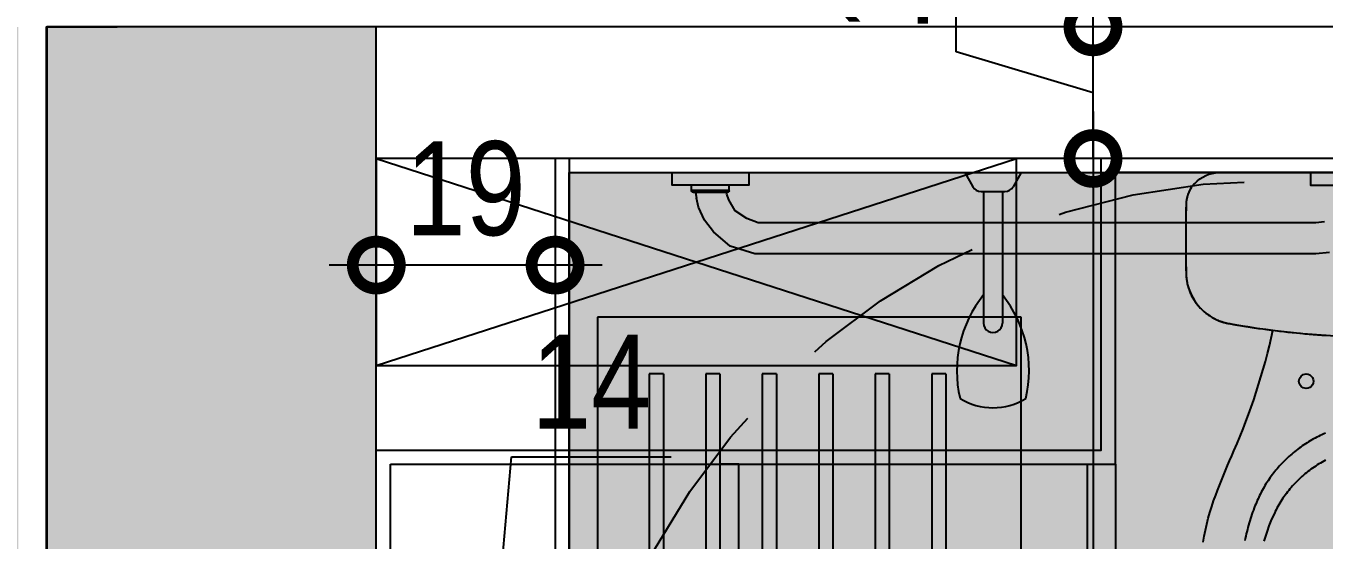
# Model space of a CAD drawing. Header units: metres. Extents: x -23 to 570, y -54 to 184.
# Drawn here: x 5.178 to 6.557, y -48.096 to -47.549 of the extents above; entities that cross this region are included whole.
import ezdxf
from ezdxf.xclip import XClip

# ---------------------------------------------------------------- set-up
doc = ezdxf.new("R2010")
doc.units = ezdxf.units.M
doc.header["$XCLIPFRAME"] = 0
doc.header["$PDMODE"] = 35
doc.linetypes.add('DASHEDX2', pattern=[1.5, 1, -0.5])
doc.linetypes.add('PUC$0$DASHEDX2', pattern=[1.5, 1, -0.5])
for name, color, linetype in [('1', 232, 'DASHEDX2'), ('4', 2, 'Continuous'), ('ARQ-DIM', 2, 'Continuous'), ('CIRCULAÇAO VERTICAL EMBASAMENTO$0$ARQ-ALV OSSO', 5, 'Continuous'), ('PUC$0$ARQ-ALV ACAB', 4, 'Continuous'), ('PUC$0$ARQ-ALV OSSO', 5, 'Continuous'), ('PUC$0$ARQ-AUX1', 1, 'Continuous'), ('PUC$0$ARQ-HID', 7, 'Continuous'), ('PUC$0$ARQ-PRJ', 7, 'PUC$0$DASHEDX2'), ('PUC$0$ARQ-SIM', 1, 'Continuous')]:
    doc.layers.add(name, color=color, linetype=linetype)
doc.layers.add('PUC$0$ARQ-FORRO', color=9, linetype='Continuous', lineweight=5)
doc.styles.add('Adesa', font='ARIALN.TTF')
doc.dimstyles.new('ADESA 1-0050', dxfattribs={"dimtxt": 0.1, "dimasz": 0.1, "dimexe": 0.05, "dimexo": 0.05, "dimgap": 0.03, "dimtad": 1, "dimdec": 1, "dimlfac": 100, "dimzin": 12, "dimtxsty": 'Adesa', "dimblk": 'DOTSMALL', "dimcen": 1, "dimdle": 0.05, "dimclrd": 1, "dimclre": 1, "dimclrt": 256, "dimazin": 3, "dimtm": 1e-09, "dimtfac": 1, "dimtdec": 1, "dimtmove": 1, "dimatfit": 0, "dimldrblk": 'DOTSMALL', "dimfxl": 0.8, "dimtvp": 2, "dimtolj": 1, "dimtzin": 0, "dimarcsym": 0})

# ---------------------------------------------------------------- blocks, each defined once
blk = doc.blocks.new('_DotSmall')
at = {"color": 0, "linetype": 'ByBlock', "const_width": 0.5}
blk.add_lwpolyline([(-0.0625, 0, 1), (0.0625, 0, 1)], format="xyb", close=True, dxfattribs=at)
blk = doc.blocks.new('*D677')
at = {"layer": 'ARQ-DIM', "color": 1, "lineweight": -2, "transparency": 16777216}
for p, q in [((7.761146082043575, -48.01996469706363), (7.761146082043575, -48.32264861234039)), ((5.739988700012038, -48.1599717406336), (5.739988700012038, -48.32264861234039)), ((7.811146082043575, -48.2726486123404), (5.689988700012038, -48.2726486123404))]:
    blk.add_line(p, q, dxfattribs=at)
at = {"layer": 'Defpoints', "color": 0, "transparency": 16777216}
for p in [(7.761146082043575, -47.96996469706363), (5.739988700012038, -48.1099717406336, 4.318356323902826e-06), (5.739988700012038, -48.2726486123404)]:
    blk.add_point(p, dxfattribs=at)
at = {"layer": 'ARQ-DIM', "color": 1, "lineweight": -2, "transparency": 16777216, "xscale": 0.1, "yscale": 0.1, "zscale": 0.1, "rotation": 180}
blk.add_blockref('_DotSmall', (5.739988700012038, -48.2726486123404), dxfattribs=at)
at = {"layer": 'ARQ-DIM', "color": 1, "lineweight": -2, "transparency": 16777216, "xscale": 0.1, "yscale": 0.1, "zscale": 0.1}
blk.add_blockref('_DotSmall', (7.761146082043575, -48.2726486123404), dxfattribs=at)
at = {"layer": 'ARQ-DIM', "transparency": 16777216, "insert": (6.750567391027806, -48.19159131356822), "char_height": 0.1, "attachment_point": 5, "style": 'Adesa'}
blk.add_mtext('\\A1;202', dxfattribs=at)
blk = doc.blocks.new('*D683')
at = {"layer": 'ARQ-DIM', "color": 1, "lineweight": -2, "transparency": 16777216}
for p, q in [((6.311272951986268, -47.63993020425341), (6.311272951986268, -49.27849704459662)), ((6.544742271556835, -47.68993020425341), (6.261272951986268, -47.68993020425341)), ((6.34096681167575, -49.22849704459662), (6.261272951986268, -49.22849704459662))]:
    blk.add_line(p, q, dxfattribs=at)
at = {"layer": 'Defpoints', "color": 0, "transparency": 16777216}
for p in [(6.594742271556835, -47.68993020425341, -8.636712647805652e-06), (6.311272951986268, -49.22849704459662), (6.39096681167575, -49.22849704459662, -3.894228944939619e-06)]:
    blk.add_point(p, dxfattribs=at)
at = {"layer": 'ARQ-DIM', "color": 1, "lineweight": -2, "transparency": 16777216, "xscale": 0.1, "yscale": 0.1, "zscale": 0.1}
for p, rotation in [((6.311272951986268, -47.68993020425341), 90), ((6.311272951986268, -49.22849704459662), 270)]:
    blk.add_blockref('_DotSmall', p, dxfattribs=dict(at, rotation=rotation))
at = {"layer": 'ARQ-DIM', "transparency": 16777216, "insert": (6.230215653214084, -48.459213624425), "char_height": 0.1, "attachment_point": 5, "rotation": 90, "style": 'Adesa'}
blk.add_mtext('\\A1;154', dxfattribs=at)
blk = doc.blocks.new('*D779')
at = {"layer": 'ARQ-DIM', "color": 1, "lineweight": -2, "transparency": 16777216}
for p, q in [((5.669988700012038, -48.2726486123404), (5.693672874636868, -48.00730870301697)), ((5.693672874636868, -48.00730870301697), (5.863154457174385, -48.00730870301697)), ((5.599988700012038, -48.1599717406256), (5.599988700012038, -48.32264861234039)), ((5.739988700012038, -48.1599717406336), (5.739988700012038, -48.32264861234039)), ((5.549988700012038, -48.2726486123404), (5.789988700012038, -48.2726486123404))]:
    blk.add_line(p, q, dxfattribs=at)
at = {"layer": 'Defpoints', "color": 0, "transparency": 16777216}
for p in [(5.599988700012038, -48.1099717406256), (5.739988700012038, -48.1099717406336), (5.739988700012038, -48.2726486123404)]:
    blk.add_point(p, dxfattribs=at)
at = {"layer": 'ARQ-DIM', "color": 1, "lineweight": -2, "transparency": 16777216, "xscale": 0.1, "yscale": 0.1, "zscale": 0.1, "rotation": 180}
blk.add_blockref('_DotSmall', (5.599988700012038, -48.2726486123404), dxfattribs=at)
at = {"layer": 'ARQ-DIM', "color": 1, "lineweight": -2, "transparency": 16777216, "xscale": 0.1, "yscale": 0.1, "zscale": 0.1}
blk.add_blockref('_DotSmall', (5.739988700012038, -48.2726486123404), dxfattribs=at)
at = {"layer": 'ARQ-DIM', "transparency": 16777216, "insert": (5.778413665905627, -47.92710406454494), "char_height": 0.1, "attachment_point": 5, "style": 'Adesa'}
blk.add_mtext('\\A1;14', dxfattribs=at)
blk = doc.blocks.new('PUC$0$ARQ-HID-BACIA CX')
blk.add_line((-7.45170828012e-05, -0.1749999984823489), (-7.45170828012e-05, 0.1750000015175601))
for points in [[(-0.0137202555917568, -0.1956802333458825), (-0.0142288507855994, -0.1960484668240099), (-0.0147397083576593, -0.1964133067347404), (-0.0152551535300134, -0.1967714066437054), (-0.0157773858370405, -0.1971194829602893), (-0.0163071594048177, -0.1974562002528444), (-0.0168437201072749, -0.1977822655145758), (-0.0173862509744964, -0.1980984328715465), (-0.0179339978803981, -0.198405299340294), (-0.0184868351373098, -0.1987027078111794), (-0.0190448255890701, -0.1989903283540286), (-0.0196079063918333, -0.1992678467496773), (-0.0201759518579294, -0.1995350901775339), (-0.0207487734558356, -0.1997920115047975), (-0.0213261198101833, -0.2000386264423071), (-0.0219077395456324, -0.2002748721463092), (-0.0224935698183302, -0.2005006700619845), (-0.0230832335652451, -0.2007159573454658), (-0.0236767307863701, -0.2009205925981234), (-0.024273810106358, -0.2011145601090618), (-0.0248742829936859, -0.2012977813234045), (-0.0254778980729853, -0.2014702562411514), (-0.0260845296565933, -0.2016319220184926), (-0.0266939892129798, -0.2017826529677507), (-0.0273060253667907, -0.201922339112258), (-0.0279204495865031, -0.2020508547642237), (-0.0285371361844398, -0.2021682784784673), (-0.0291557709414079, -0.2022748459194474), (-0.0297762910135617, -0.2023708084625184), (-0.0303983193378699, -0.2024562132405379), (-0.0310218559143252, -0.2025301647288131), (-0.0316465865237348, -0.2025915474490887), (-0.0322723226345687, -0.2026393401891084), (-0.0328989385591712, -0.2026750512009983), (-0.0335261200783208, -0.202702608224655), (-0.034153593748627, -0.2027259952173779, -0.008779933953385999), (-0.1067934940279755, -0.2027746307307723), (-0.107935425692439, -0.2027090968510663), (-0.1090769840386656, -0.2026390102589914), (-0.1102174740396293, -0.2025600783964307), (-0.1113562672569159, -0.2024678707727787), (-0.1124927980959782, -0.2023579883192781), (-0.1136265638061005, -0.2022259691232477), (-0.1147569359488827, -0.202067461248788), (-0.1158834746174548, -0.2018800294972323), (-0.1170056142172484, -0.2016646950808365), (-0.1181230405290776, -0.2014227305874385), (-0.1192351879583811, -0.201155487159582), (-0.1203416794421201, -0.2008642373849909), (-0.1214420122295792, -0.2005503009843039), (-0.1225357464138739, -0.2002149348342925), (-0.1236224420881413, -0.1998586102638171), (-0.1247015965016587, -0.1994811858741343), (-0.1257728325913803, -0.1990825045557756), (-0.1268356476066046, -0.1986624249099975), (-0.1278895387966017, -0.1982207898272179), (-0.1289340662545015, -0.1977574421979113), (-0.1299688529172585, -0.1972723034672015), (-0.1309933960341638, -0.1967655935885375), (-0.1320073185421791, -0.1962376267811407), (-0.1330101176905885, -0.1956887329751851), (-0.134001479260192, -0.1951192421007874), (-0.1349809005002669, -0.1945294840881217), (-0.1359480671916273, -0.1939197731563524), (-0.1369024765835434, -0.1932904235247577), (-0.13784378303491, -0.1926416865686349), (-0.1387715466388428, -0.1919738450852435), (-0.1396854217542227, -0.1912871504499947), (-0.1405849998960988, -0.1905818540382427), (-0.141469841157587, -0.1898582543581995), (-0.1423396313194871, -0.1891165870742668), (-0.1431939304749363, -0.1883571506946566), (-0.1440324872485661, -0.1875803379934666), (-0.1448549874211764, -0.1867864631897476), (-0.1456610539297287, -0.185975887635692), (-0.1464504353988758, -0.185148972683379), (-0.147222754765572, -0.184306063973878), (-0.1479777292325366, -0.1834475228592112), (-0.1487150131586574, -0.1825736949806185), (-0.1494341666370573, -0.181684941690122), (-0.1501348754485363, -0.1807816400507534), (-0.1508166996862172, -0.1798641357036388), (-0.1514792937089808, -0.1789328057118098), (-0.1521222490318692, -0.1779879957163928), (-0.1527453457014474, -0.1770300984913717), (-0.1533485522957889, -0.1760595853655502), (-0.1539319945025852, -0.1750769433786843), (-0.1544957351656677, -0.174082628148625), (-0.1550398685507943, -0.1730771267151283), (-0.15556448892373, -0.172060941828903), (-0.1560696591283062, -0.1710345133967905), (-0.1565547821480564, -0.1699982341928319), (-0.1570185696842614, -0.1689523084595237), (-0.1574596391724583, -0.167897003283116), (-0.1578766394700821, -0.1668325229061622), (-0.1582682194345963, -0.1657591029930074), (-0.1586329650796046, -0.1646769634971008), (-0.1589699965913454, -0.1635864186376636), (-0.1592817020357344, -0.1624883953612937), (-0.1595723233719397, -0.1613841348338667), (-0.1598460711372098, -0.1602748939321543), (-0.1601071558688076, -0.159161898111023), (-0.1603597881039747, -0.1580464042473011), (-0.160608209801893, -0.1569296692177033), (-0.1613837656263257, -0.1524892806215519), (-0.1621511517516154, -0.1480475251719042), (-0.1629020727909278, -0.1436030360152074), (-0.1636286104204814, -0.1391545248527848), (-0.1643276852921289, -0.1347015203558897), (-0.1650013084087405, -0.1302445331305932), (-0.1656516478827825, -0.1257840580722416), (-0.166280400497925, -0.1213205193766669), (-0.1668874405664837, -0.1168540191651743), (-0.1674721396500729, -0.1123845652932403), (-0.168033932154124, -0.1079121734718171), (-0.1685725981252091, -0.1034369144001346), (-0.1690882318290789, -0.0989589294769928), (-0.1695810217972564, -0.0944783679563841), (-0.1700510308735872, -0.089995371236995), (-0.1704982904799763, -0.0855100492955501), (-0.1709226749287609, -0.081022512108774), (-0.1713241527980074, -0.0765328696533345), (-0.1717027240877229, -0.0720412319060131), (-0.1720584202198268, -0.0675477166989538), (-0.1723912726162382, -0.0630524536476571), (-0.1727013126988766, -0.058555552728734), (-0.1729883833581454, -0.0540571317744991)], [(-0.0132767666157392, -0.1950941359868636), (-0.0132802858707564, -0.19510038894893), (-0.0132776464294935, -0.1950958484814862), (-0.0132682826973962, -0.1950858563110103), (-0.0132398144380588, -0.1950565396598165), (-0.0132217154122572, -0.1950384249230694), (-0.0131576775397093, -0.1949757696150129), (-0.0131080309064302, -0.1949282439613), (-0.0129941578690875, -0.1948212366134214), (-0.0128632541512133, -0.1947002622221987), (-0.0127916750179154, -0.1946347003865583), (-0.0126367649533137, -0.1944937102324218), (-0.0124667723672118, -0.1943398056692729), (-0.0115545802915804, -0.1935180968035013, 0.2124883216887772), (-7.45170828012e-05, -0.1677243854491337), (-7.45170828012e-05, 0.1677243884843449, 0.212488321686947)], [(-0.3928236440980726, -0.1844403612590497), (-0.3864459370368394, -0.1833541683355122), (-0.3800993690981258, -0.1821061682360039), (-0.3737873338492648, -0.1806970836645689), (-0.3675131620137648, -0.1791276687474408), (-0.3612801843151132, -0.1773987247434832), (-0.3550916686329799, -0.1755111628883981), (-0.3489509456908522, -0.1734659258397357), (-0.3428612519464806, -0.1712640505209322), (-0.3381154994946272, -0.1694249918304251, 0.0111494064537794), (-0.2958435784301727, -0.1519379896428461), (-0.2880405596654469, -0.1485650127690121), (-0.2802612150278207, -0.1453234018350997), (-0.272512789559272, -0.1422115948517728), (-0.2647880247963315, -0.1392225533091675), (-0.2570675962583238, -0.1363453109571822), (-0.2493140804387721, -0.1335638426167236), (-0.2414812242717303, -0.1308613375607308), (-0.2335057754326471, -0.1282185027304479), (-0.2253247329723322, -0.1256196193104699), (-0.2171457015148874, -0.1231331242421163), (-0.2090277228476012, -0.1207741000468729), (-0.2008030981845295, -0.1184934106977096), (-0.1924767293451523, -0.116295470974336), (-0.1842032435967979, -0.1142210586731664), (-0.1760184619280238, -0.1122754840986602), (-0.1677623839232396, -0.1104196112496822), (-0.1676498934503598, -0.1103950550193815)], [(-0.0136111461918418, -0.1954937280775368, 0.0188278894055383), (-0.013194461848336, -0.1950541187065084)]]:
    blk.add_lwpolyline(points, format="xyb")
at = {"ltscale": 0.0004660358492614}
blk.add_lwpolyline([(-0.0132818569667492, -0.1951004832146452), (-0.0133426161158994, -0.1951747890038007, -0.0176645856893424), (-0.0136406000427272, -0.195509997491996, -0.0396309805865751), (-0.0137651118231688, -0.1956207317927294, -0.158215992564214), (-0.0341549059861066, -0.2026515428190407, -0.0087780422914524), (-0.1067920613044819, -0.202700178794629), (-0.1095202216393289, -0.202586865583072), (-0.1122394745785726, -0.2023392137221833), (-0.1149432679332847, -0.2019578930145087), (-0.1176250031002937, -0.2014438932504561), (-0.1202780814764495, -0.2007985341506639), (-0.1228960929901106, -0.2000234653660016), (-0.1254725647258041, -0.1991206193444839), (-0.1280012751433972, -0.1980922427533471), (-0.1304761283904625, -0.1969408179242862), (-0.1328914056775972, -0.1956690628533977), (-0.1352414510592297, -0.1942800254668384), (-0.1375205143240379, -0.1927771778867679), (-0.1397230337922224, -0.1911643378764722), (-0.1418434477839696, -0.1894456059964398), (-0.143876571682533, -0.18762527133876), (-0.1458175665122425, -0.1857077486831429), (-0.1476619703604953, -0.1836975627860227), (-0.1494060754407585, -0.1815989870285364), (-0.1510458283253726, -0.1794170803397321), (-0.1525762957729384, -0.1771583470570306), (-0.1539935814653859, -0.1748281917506063), (-0.1552950773833857, -0.1724312805756369), (-0.156477735600717, -0.1699738350721134), (-0.1575387909884256, -0.1674622496008453), (-0.15847572979294, -0.164902305794925), (-0.1592864153237059, -0.1622993768027925), (-0.159969213640899, -0.1596578302711862), (-0.160534935459836, -0.1569164776967966, -0.0446233944362827), (-0.1745671777183588, 7.79359368e-08, -0.0446233944355422)], format="xyb", dxfattribs=at)
for points in [[(0, 0.1677243869667393), (0, -0.1677243869667393)], [(-0.2770686537106641, -0.0546985945561858), (-0.2778717037149221, -0.0565387525175254), (-0.278701368085251, -0.0583670761983228), (-0.2795574268682017, -0.0601832081742657), (-0.280439628688427, -0.06198679102092799), (-0.2813477535924846, -0.0637774594585778), (-0.2822815187831011, -0.0655548599906126), (-0.2832407357287465, -0.0673186273371869), (-0.2842252473198314, -0.0690683962185119), (-0.2852348021809945, -0.0708037895714995), (-0.2862692746245585, -0.0725244538996037), (-0.2873284132751621, -0.0742300121397364), (-0.2884120610232088, -0.0759200872289228), (-0.2895200293371758, -0.0775943256705034), (-0.290652098263628, -0.0792523425460274), (-0.2918080164272112, -0.0808937922143116), (-0.2929875638744761, -0.0825183683116677), (-0.2941904578081491, -0.0841257487633982), (-0.2954163840090373, -0.0857156193503386), (-0.2966650911017794, -0.0872876658532675), (-0.2979362962890946, -0.0888415897639732), (-0.2992297167737021, -0.0903770690077579), (-0.3005451326021742, -0.0918937972208767), (-0.3018821981333843, -0.0933914523286887), (-0.3032407248358169, -0.0948696808345915), (-0.3046204613341104, -0.0963281213865059), (-0.3060211562529105, -0.0977664204877726), (-0.3074425582168558, -0.0991842010754738), (-0.308884415850585, -0.1005811096529499), (-0.3103464777787508, -0.1019567613016932), (-0.3118285240479039, -0.1033107868140917), (-0.3133302090169323, -0.1046428562600283), (-0.3148511556227973, -0.1059528675183117), (-0.3163907982709375, -0.1072408048779323), (-0.3179486656325636, -0.1085066683388902), (-0.3195242863788721, -0.1097504657566617), (-0.3211171891810736, -0.1109722128421993), (-0.3227268398665188, -0.1121719410174649), (-0.3243528613721835, -0.1133496817043067), (-0.3259947509473449, -0.1145054270473622), (-0.3276525400139292, -0.1156385250417031), (-0.3293263856815258, -0.1167477659434155), (-0.3310165393254962, -0.1178319164421566), (-0.3327231894773561, -0.1188897039502024), (-0.3344464618247969, -0.1199198008914379), (-0.3361864506335621, -0.1209208875452248), (-0.3379432187475047, -0.121891604913543), (-0.3397167347446981, -0.1228305704318302), (-0.3415061816552267, -0.123738208296146), (-0.3433092342570276, -0.1246179906285363), (-0.3451237558595608, -0.1254737823252014), (-0.3469476411941841, -0.126309558258896), (-0.348779004945726, -0.1271293168690306), (-0.3506159303770673, -0.1279370644503217), (-0.352456720704545, -0.1287368308639145), (-0.3542997105664085, -0.1295327638033825), (-0.3565575640353558, -0.1303839521887369), (-0.3588187796497237, -0.1312257925530105), (-0.361086813820684, -0.1320489604413808), (-0.3633647773182957, -0.1328442806533587), (-0.3656535499563276, -0.1336081946565457), (-0.3679519691237303, -0.1343428391413965), (-0.3702587779437181, -0.1350506335957959), (-0.3725730023367859, -0.1357334790458537), (-0.374894485193316, -0.1363911398272251), (-0.3772231322475648, -0.1370228618137901), (-0.379558817811855, -0.1376279065904384), (-0.3819013533546496, -0.1382059599379488), (-0.3842503618129314, -0.1387571318331595), (-0.3866054661236475, -0.139281485119767), (-0.3889663834895316, -0.1397790512197332), (-0.3913327682694572, -0.1402497987112099)], [(-0.3058783122055146, -0.0545264967014703), (-0.3068265629011506, -0.0563208179372907), (-0.3078048215301976, -0.058099612817017), (-0.3088128367172871, -0.0598624139395554), (-0.3098503570870719, -0.0616087539038688), (-0.3109171312641905, -0.0633381731643397), (-0.3120128450294359, -0.0650502082477544), (-0.3131372470074609, -0.0667444074638581), (-0.3142900544009777, -0.0684203269781563), (-0.3154709844127126, -0.0700775033173216), (-0.3166797228234728, -0.0717154965743987), (-0.3179160182578897, -0.0733338746980792), (-0.3191795250748584, -0.07493218207051201), (-0.3204699918990101, -0.0765100023512275), (-0.3217870730892258, -0.07806688777785101), (-0.3231304858482389, -0.0796024062990171), (-0.3244998845349158, -0.0811161258633035), (-0.3258949549300709, -0.0826076222748213), (-0.3273153828145041, -0.0840764634822051), (-0.3287607597032576, -0.0855222331449284), (-0.3302308342209628, -0.0869444992116826), (-0.3317251978826761, -0.0883428453419981), (-0.3332435050472782, -0.089716847339929), (-0.3347854100736498, -0.0910661124314913), (-0.3363505358987453, -0.0923902164207959), (-0.3379385054595332, -0.0936887508228495), (-0.3395489102710627, -0.0949613228636679), (-0.3411814046922004, -0.0962075240583147), (-0.3428355802380096, -0.09742696163274901), (-0.344510997001592, -0.09861925066852), (-0.3462073093418425, -0.0997839905360536), (-0.3479240773518839, -0.1009208120278515), (-0.349660861124832, -0.1020293380809392), (-0.3514172207538166, -0.1031091759212188), (-0.353192747753873, -0.1041599641966115), (-0.3549870022181309, -0.1051813494105716), (-0.3567994813958748, -0.1061729545000674), (-0.3586297768021396, -0.1071344338239157), (-0.3604773856862167, -0.108065441741104), (-0.3623418052973832, -0.1089656404658683), (-0.3651288667395534, -0.1102449525085092), (-0.3704025646487139, -0.1125269615783111), (-0.3757285800543357, -0.1146524344991064), (-0.3811025453095667, -0.1166199729956077), (-0.3865199985018037, -0.1184283123353964), (-0.3919765405622613, -0.1200763134739589)], [(-0.011462653498171, -0.193618484078371), (-0.011620894286267, -0.1937557193130885), (-0.0117012715571079, -0.1938259630148025), (-0.0118633458194211, -0.1939684142882072), (-0.0123402048742634, -0.1943893423258203), (-0.0126358222957208, -0.1946512754492176), (-0.0128367340509001, -0.1948311188072296), (-0.0128986980767394, -0.1948872383559603), (-0.0129565772530072, -0.1949402628456198), (-0.0130082348891563, -0.194988731156883), (-0.0130538595167025, -0.1950327375555787), (-0.0130964047961086, -0.1950744501541237)]]:
    blk.add_lwpolyline(points)
blk.add_lwpolyline([(-0.2141080816842518, -0.0751632195913032, 1), (-0.2295525837029615, -0.0751632195913032, 1)], format="xyb", close=True)
at = {"ltscale": 0.0033922924509014}
blk.add_lwpolyline([(-0.1598449399481012, -0.1567920569199543), (-0.1605324201313465, -0.1569160006825712)], dxfattribs=at)
at = {"ltscale": 0.0017895507812504}
blk.add_lwpolyline([(-0.0004455628227191, -0.1677243869667393), (-7.70465473394e-05, -0.1677243869667393)], dxfattribs=at)
at = {"ltscale": 0.0031101841784222}
blk.add_lwpolyline([(-0.1067811728906065, -0.2020573591015875), (-0.1067919820310195, -0.2026977378270942)], dxfattribs=at)
at = {"ltscale": 0.0027545898441712}
blk.add_lwpolyline([(-0.0341653047708306, -0.2020819467538502), (-0.0341549983811405, -0.2026490966952394)], dxfattribs=at)
blk = doc.blocks.new('PUC$0$CHUVEIRO')
at = {"ltscale": 0.025}
blk.add_lwpolyline([(-0.0099994489387255, -0.2400000229602898, 0.9999999999999998), (0.0100005510612036, -0.2399999770385198), (0.0099999999999645, 2.29608566e-08), (-0.0099999999999645, -2.29608566e-08)], format="xyb", close=True, dxfattribs=at)
blk.add_arc((5.510612389999999e-07, -0.2399999999994048), 0.06, 99.59419978302523, 80.40606332933514, dxfattribs=at)
blk = doc.blocks.new('PUC$0$pl apto tipo 3 puc')
at = {"layer": 'PUC$0$ARQ-ALV ACAB'}
blk.add_lwpolyline([(-5.574033346529985, -1.053802186276617), (-5.574032927745786, -1.983799214824696)], dxfattribs=at)
for points, elevation in [([(-5.574032927745786, -1.983799214206993), (-6.344040634536412, -1.983799193643634), (-6.344040951761163, -2.293838404042756)], 8.636712647805652e-06), ([(-7.755191721763295, -2.293829364224231), (-6.344040951761163, -2.293838404042756)], 1.295506897170848e-05)]:
    blk.add_lwpolyline(points, dxfattribs=dict(at, elevation=elevation))
at = {"layer": 'PUC$0$ARQ-ALV OSSO'}
for points, elevation in [([(-5.559031989915363, -1.998799214206993), (-6.329040640628517, -1.998799193643633), (-6.329040969602445, -2.308838498187245)], 8.636712647805652e-06), ([(-9.259031082154706, -2.308819356180412), (-5.559008710427472, -2.308843797779137)], 1.295506897170848e-05), ([(-9.25724969210978, -2.448819356177433), (-5.384966179921093, -2.448843797776159)], 1.295506897170848e-05)]:
    blk.add_lwpolyline(points, dxfattribs=dict(at, elevation=elevation))
at = {"layer": 'PUC$0$ARQ-ALV OSSO', "elevation": 8.636712647805652e-06}
blk.add_lwpolyline([(-6.239040969581035, -2.308820980882306), (-5.559031989915363, -2.308840357323139), (-5.559031989915363, -2.088799193643634), (-6.239040750286401, -2.088799193643633)], close=True, dxfattribs=at)
at = {"layer": 'PUC$0$ARQ-AUX1', "elevation": 8.636712647805652e-06}
for points in [[(-6.34404063453641, -1.983799191705375), (-6.344041547818196, -1.053802997147389)], [(-6.314040634536428, -1.983799171437968), (-6.314041547818225, -1.05380296674629)]]:
    blk.add_lwpolyline(points, dxfattribs=at)
at = {"layer": 'PUC$0$ARQ-SIM', "elevation": 4.318356323902826e-06}
blk.add_lwpolyline([(-5.558899458954508, -2.308843798468421), (-6.239040978519094, -2.088799193643633)], dxfattribs=at)
at = {"layer": 'PUC$0$ARQ-SIM'}
blk.add_lwpolyline([(-5.559031989915363, -2.088799193643634), (-6.239040969695177, -2.308839065999994)], dxfattribs=at)
at = {"layer": 'PUC$0$ARQ-HID', "lineweight": -2, "extrusion": (0, 0, -1), "zscale": -1, "rotation": 269.9999377319893}
blk.add_blockref('PUC$0$ARQ-HID-BACIA CX', (6.621832399274109, -2.293910886570025, -1.295506897170848e-05), dxfattribs=at)
at = {"layer": 'PUC$0$ARQ-HID', "lineweight": -2, "rotation": 180}
blk.add_blockref('PUC$0$CHUVEIRO', (-5.934036781141099, -1.983799203925313, 8.636712647805652e-06), dxfattribs=at)
blk = doc.blocks.new('PUC$0$ARQ-SAN-DUCHA')
at = {"layer": 'PUC$0$ARQ-HID'}
for p, q in [((-6.888285497552715e-08, -0.029999964599142), (6.888285497552715e-08, 0.03000003540046237)), ((6.888285497552715e-08, 0.03000003540046237), (0.01500004899799023, 0.02133974692139873)), ((0.01999997088660166, -0.01267950244573512), (0.02000002911336196, 0.01267948140321096)), ((0.02000002296199455, 0.009999989478842508), (0.160000022960503, 0.009999668025670871)), ((0.01999997703887857, -0.01000001052125299), (0.1599999770378417, -0.01000033197453831)), ((-6.888285497552715e-08, -0.029999964599142), (0.01499995100175511, -0.02133974500281965))]:
    blk.add_line(p, q, dxfattribs=at)
for centre, radius, start, end in [((0.2106658683828755, -0.09043118281022089), 0.1288151708969566, 76.83693188645306, 128.7713371292213), ((0.1837499999674037, -3.86516262551595e-07), 0.06625000003217527, 328.1090766632507, 31.8906602376646), ((0.01000002911314368, 0.01267950436397314), 0.00999999999999999, 359.9998684434876, 59.99986844348989), ((0.1599999999993997, -3.319743200336234e-07), 0.009999999999998, 269.9998684435071, 89.99986844350713), ((0.009999970886838128, -0.0126794794845182), 0.00999999999999999, 299.9998684435117, 359.9998684435071), ((0.2106662836577016, 0.09043028619362303), 0.1288151708969566, 231.2283997578051, 283.1628050005805)]:
    blk.add_arc(centre, radius, start, end, dxfattribs=at)
blk = doc.blocks.new('PUC$0$CHUVEIRO ACESSIVEL')
for p, q in [((-0.899999999374721, 0.3000000000000007), (-0.8999999999999986, 1.250000000000002)), ((0, 0.3000000000000007), (-0.899999999374721, 0.3000000000000007))]:
    blk.add_line(p, q)
at = {"color": 1}
for points in [[(-0.8152350642288675, 1.107481201339269), (-0.8138000012209088, 1.093025667104683)], [(-0.8468000012209385, 1.093025667104683), (-0.846800001220938, 0.5007213704631006), (-0.8511171202682757, 0.4887316878110397)], [(-0.8478515152740447, 1.102198938250089), (-0.8468000012209385, 1.093025667104683)], [(-0.8138000012209088, 1.093025667104683), (-0.8138000012209101, 0.4971899449023045), (-0.8218934053059943, 0.4708458242646447), (-0.8370567164072007, 0.453221715509379)], [(-0.8511171202682757, 0.4887316878110397), (-0.859501983390178, 0.4761578390660972), (-0.8709775876682713, 0.4695592625500584)], [(-0.8809293952867598, 0.4697604977685366), (-0.8868000092905568, 0.4697604977685366)], [(-0.8809293952867598, 0.4697604977685366), (-0.8809293952867598, 0.4299574214016619)], [(-0.8809293952867598, 0.4697604977685366), (-0.8799044235987399, 0.4694832667530431)], [(-0.8799044235987399, 0.4694832667530431), (-0.8791758787723243, 0.4687547348379599)], [(-0.8791758787723243, 0.4687547348379599), (-0.87889861547864, 0.4677296824543262)], [(-0.8709775876682713, 0.4695592625500584), (-0.8772095012629446, 0.4671954394888118)], [(-0.87889861547864, 0.4677296824543262), (-0.8788986316177336, 0.4319881850706118)], [(-0.8772095012629446, 0.4671954394888118), (-0.8788986158376382, 0.4669344368454347)], [(-0.849438234182994, 0.4437999151253713), (-0.8632436983544487, 0.4372898409030608)], [(-0.8370567164072007, 0.453221715509379), (-0.849438234182994, 0.4437999151253713)], [(-0.8809293952867598, 0.4299574214016619), (-0.8868000092905568, 0.4299574214016619)], [(-0.8799044200090727, 0.4302346560068262), (-0.8809293952867598, 0.4299574214016619)], [(-0.8791758787723243, 0.4309632617997963), (-0.8799044200090727, 0.4302346560068262)], [(-0.8788986316177336, 0.4319881850706118), (-0.8791758787723243, 0.4309632617997963)], [(-0.8788986306693864, 0.4340883773813697), (-0.8728976822962728, 0.4349809940739462)], [(-0.8632436983544487, 0.4372898409030608), (-0.8728976822962728, 0.4349809940739462)]]:
    blk.add_lwpolyline(points, dxfattribs=at)
blk.add_lwpolyline([(-0.8999999908920593, 0.409384638654835), (-0.8999999928372091, 0.4906153614771149), (-0.8867999953227788, 0.4906153614771149), (-0.8867999933776272, 0.409384638654835)], close=True, dxfattribs=at)
at = {"layer": 'PUC$0$ARQ-PRJ'}
for p, q in [((-0.6862620819519165, 0.6999244893097973), (-0.6123894474430003, 0.6999244893097973)), ((-0.6862620819519165, 0.6999244893097973), (-0.6862620819519165, 0.684924489294918)), ((-0.6123894474430003, 0.6999244893097973), (-0.1062529594940678, 0.6999244893097973)), ((-0.6862620819519165, 0.684924489294918), (-0.5965314715976078, 0.684924489294918)), ((-0.5965314715976078, 0.684924489294918), (-0.1062529594940678, 0.684924489294918)), ((-0.6862620819519165, 0.6399244893107614), (-0.1062529594940678, 0.6399244893107614)), ((-0.6862620819519165, 0.6399244893107614), (-0.6862620819519165, 0.6249244892967916)), ((-0.6862620819519165, 0.6249244892967916), (-0.1062529594940678, 0.6249244892967916)), ((-0.6862620819519165, 0.579924489312635), (-0.1062529594940678, 0.579924489312635)), ((-0.6862620819519165, 0.579924489312635), (-0.6862620819519165, 0.5649244892986651)), ((-0.6862620819519165, 0.5649244892986651), (-0.1062529594940678, 0.5649244892986651)), ((-0.6862620819519165, 0.5199244893167823), (-0.106252959494068, 0.5199244893167823)), ((-0.6862620819519165, 0.5199244893167823), (-0.6862620819519165, 0.5049244893019029)), ((-0.6862620819519165, 0.5049244893019029), (-0.106252959494068, 0.5049244893019029)), ((-0.6862620819519165, 0.4599244893186558), (-0.106252959494068, 0.4599244893186558)), ((-0.6862620819519165, 0.4599244893186558), (-0.6862620819519165, 0.444924489304686)), ((-0.6862620819519165, 0.444924489304686), (-0.106252959494068, 0.444924489304686)), ((-0.6862620819519165, 0.3999244893214389), (-0.106252959494068, 0.3999244893214389)), ((-0.6862620819519165, 0.3999244893214389), (-0.6862620819519165, 0.3849244893079238)), ((-0.6862620819519165, 0.3849244893079238), (-0.106252959494068, 0.3849244893079238))]:
    blk.add_line(p, q, dxfattribs=at)
blk.add_lwpolyline([(-0.6299999993838341, 0.7799999999998182), (-0.7462620815430441, 0.7799999999998182), (-0.7462620815430441, 0.3300000000170265), (-0.04625295990294043, 0.3300000000170265), (-0.0462529599029402, 0.7799999999998182), (-0.6299999993838341, 0.7799999999998182)], dxfattribs=at)
at = {"layer": 'PUC$0$ARQ-HID', "extrusion": (0, 0, -1), "xscale": -1, "zscale": -1}
blk.add_blockref('PUC$0$ARQ-SAN-DUCHA', (0.8999999996141899, 0.7499999999998188), dxfattribs=at)
blk = doc.blocks.new('PUC$0$VASO SANIT ACESSIVEL')
at = {"elevation": -9.998618443336001e-05}
blk.add_lwpolyline([(0, -8.881784197001252e-16), (-4.440892098500626e-16, -1.27339661088353)], dxfattribs=at)
at = {"color": 1, "elevation": -9.998618443336001e-05}
blk.add_lwpolyline([(7.097009202539084e-09, -1.122800715314209), (9.042159465622035e-09, -1.20403143813649), (-0.01319998847227266, -1.20403143813649), (-0.01319999041742292, -1.122800715314209)], close=True, dxfattribs=at)
blk = doc.blocks.new('PUC$0$pl forro pcd 3')
at = {"layer": 'PUC$0$ARQ-FORRO'}
h = blk.add_hatch(color=256, dxfattribs=at)
h.dxf.hatch_style = 1
h.paths.add_polyline_path([(-1.991149789192534, 1.468286743637329), (-1.244751821616319e-07, 1.468286743637329), (-1.244751821616319e-07, -0.04000005268848383), (-1.991149789192534, -0.04000005268848383)])
at = {"layer": 'PUC$0$ARQ-FORRO', "elevation": 1.295506897170848e-05}
blk.add_lwpolyline([(-1.991149789192534, 1.468286743637329), (-1.244751821616319e-07, 1.468286743637329), (-1.244751821616319e-07, -0.04000005268848383), (-1.991149789192534, -0.04000005268848383)], close=True, dxfattribs=at)
blk = doc.blocks.new('CIRCULAÇAO VERTICAL EMBASAMENTO')
at = {"layer": 'CIRCULAÇAO VERTICAL EMBASAMENTO$0$ARQ-ALV OSSO', "elevation": -4.318356323902826e-06}
blk.add_lwpolyline([(5.274950519350341, -3.000022258111932), (5.199988957013829, -3.000022258111932), (5.199889051989191, 2.449965640741903), (5.274850614325703, 2.449965640741903)], dxfattribs=at)
blk = doc.blocks.new('PUC')
at = {"layer": 'PUC$0$ARQ-ALV ACAB', "elevation": -4.318356323902826e-06}
for points in [[(5.754988700012038, -47.68998700599053), (5.754988700012038, -49.21327674836628)], [(5.754988700012038, -47.70498658828895), (7.746143058313705, -47.7049922827298)]]:
    blk.add_lwpolyline(points, dxfattribs=at)
at = {"layer": 'PUC$0$ARQ-ALV OSSO'}
for points in [[(7.76114855232792, -47.69000078016757), (5.739988700012038, -47.68998700599053)], [(5.739988700012038, -47.68998700599053), (5.739988700012038, -49.22849363697873)]]:
    blk.add_lwpolyline(points, dxfattribs=at)
at = {"layer": 'PUC$0$ARQ-PRJ', "ltscale": 0.2}
blk.add_circle((6.504996090776818, -48.46330332398513), 0.75, dxfattribs=at)
at = {"layer": 'PUC$0$ARQ-ALV ACAB'}
ref = blk.add_blockref('CIRCULAÇAO VERTICAL EMBASAMENTO', (0, -50), dxfattribs=at)
XClip(ref).set_block_clipping_path([(-1.008264884282823, -4.7469166720123965), (7.100298166500409, 3.585105126340288)])
at = {"layer": 'PUC$0$ARQ-ALV ACAB', "rotation": 180}
blk.add_blockref('PUC$0$pl apto tipo 3 puc', (-0.009043289903318374, -49.99880853777615, -8.636712647805652e-06), dxfattribs=at)
at = {"layer": 'PUC$0$ARQ-FORRO'}
blk.add_blockref('PUC$0$pl forro pcd 3', (7.746138364729535, -49.17327333192627, -4.318356323902826e-06), dxfattribs=at)
at = {"layer": 'PUC$0$ARQ-HID', "rotation": 270}
blk.add_blockref('PUC$0$CHUVEIRO ACESSIVEL', (5.454988700012037, -48.60498658766367, -4.318356323902826e-06), dxfattribs=at)
at = {"layer": 'PUC$0$ARQ-HID', "xscale": -1, "rotation": 270}
blk.add_blockref('PUC$0$VASO SANIT ACESSIVEL', (7.746143058313705, -47.7049922827298, -4.318356323902826e-06), dxfattribs=at)
blk = doc.blocks.new('*D1366')
at = {"layer": 'ARQ-DIM', "color": 1, "lineweight": -2, "transparency": 16777216}
for p, q in [((6.166068313514246, -47.57638932206393), (6.166068313514246, -47.40690773952642)), ((6.311272951986279, -47.54997122295766), (6.311272951986279, -47.44997122295766)), ((6.353018142833154, -47.54997122295766), (6.261272951986279, -47.54997122295766)), ((6.311272951986279, -47.68993020425342), (6.311272951986279, -47.54997122295766)), ((6.311272951986279, -47.68993020425342), (6.311272951986279, -47.54997122295766)), ((6.311272951986279, -47.61995071360554), (6.166068313514246, -47.57638932206393)), ((6.353007611771554, -47.68993020425342), (6.261272951986279, -47.68993020425342)), ((6.311272951986279, -47.68993020425342), (6.311272951986279, -47.78993020425342))]:
    blk.add_line(p, q, dxfattribs=at)
at = {"layer": 'Defpoints', "color": 0, "transparency": 16777216}
for p in [(6.311272951986279, -47.54997122295766), (6.403018142833154, -47.54997122295766, 4.742483702866358e-06), (6.403007611771554, -47.68993020425342, 4.318356323902826e-06)]:
    blk.add_point(p, dxfattribs=at)
at = {"layer": 'ARQ-DIM', "color": 1, "lineweight": -2, "transparency": 16777216, "xscale": 0.1, "yscale": 0.1, "zscale": 0.1}
for p, rotation in [((6.311272951986279, -47.54997122295766), 270), ((6.311272951986279, -47.68993020425342), 90)]:
    blk.add_blockref('_DotSmall', p, dxfattribs=dict(at, rotation=rotation))
at = {"layer": 'ARQ-DIM', "transparency": 16777216, "insert": (6.085863675042198, -47.49164853079517), "char_height": 0.1, "attachment_point": 5, "rotation": 90, "style": 'Adesa'}
blk.add_mtext('\\A1;14', dxfattribs=at)
blk = doc.blocks.new('*D1394')
at = {"layer": 'ARQ-DIM', "color": 1, "lineweight": -2, "transparency": 16777216}
for p, q in [((5.550033089999999, -47.73998700599053), (5.550033089999999, -47.85327590471597)), ((5.739988700012038, -47.73998700599053), (5.739988700012038, -47.85327590471597)), ((5.789988700012038, -47.80327590471597), (5.50003309, -47.80327590471597))]:
    blk.add_line(p, q, dxfattribs=at)
at = {"layer": 'Defpoints', "color": 0, "transparency": 16777216}
for p in [(5.550033089999999, -47.68998700599053), (5.739988700012038, -47.68998700599053), (5.550033089999999, -47.80327590471597)]:
    blk.add_point(p, dxfattribs=at)
at = {"layer": 'ARQ-DIM', "color": 1, "lineweight": -2, "transparency": 16777216, "xscale": 0.1, "yscale": 0.1, "zscale": 0.1, "rotation": 180}
blk.add_blockref('_DotSmall', (5.550033089999999, -47.80327590471597), dxfattribs=at)
at = {"layer": 'ARQ-DIM', "color": 1, "lineweight": -2, "transparency": 16777216, "xscale": 0.1, "yscale": 0.1, "zscale": 0.1}
blk.add_blockref('_DotSmall', (5.739988700012038, -47.80327590471597), dxfattribs=at)
at = {"layer": 'ARQ-DIM', "transparency": 16777216, "insert": (5.645010895006019, -47.7222186059438), "char_height": 0.1, "attachment_point": 5, "style": 'Adesa'}
blk.add_mtext('\\A1;19', dxfattribs=at)
blk = doc.blocks.new('est-lo-07-6sb-r00')
at = {"layer": '4'}
h = blk.add_hatch(color=8, dxfattribs=at)
h.dxf.hatch_style = 1
h.paths.add_polyline_path([(213.004314, 592.9864600000001), (232.004314, 592.9864600000001), (232.004314, 743.9864600000001), (213.004314, 743.9864600000001)], flags=17)
h.paths.add_polyline_path([(517.0030160000001, 942.98646), (353.003016, 942.98646), (353.003016, 923.986062), (498.0030160000001, 923.986062), (498.0030160000001, 465.008359), (498.0030390000001, 465.008359), (498.0030390000001, 450.0083590000001), (498.0030390000001, 395.9864600000001), (517.0030160000001, 395.9864600000001)])
h.paths.add_polyline_path([(3672.003309, 253.001099), (3672.003309, 388.0010990000001), (3637.003309, 388.0010990000001), (3637.003309, 253.001099)])
h.paths.add_polyline_path([(3637.003309, 942.98646), (3637.003194, 872.9864600000001), (3653.003309, 872.9864600000001), (3653.003309, 599.0010990000001), (3637.003309, 599.0010990000001), (3637.003309, 539.0010990000001), (3672.003309, 539.0010990000001), (3672.003309, 942.98646)])
h.paths.add_polyline_path([(3672.003424, 102.0010990000001), (3637.003309, 102.0010990000001), (3637.003309, 42.00109900000007), (3653.003307, 42.00109900000007), (3653.003307, -229.998901), (3637.003309, -229.998901), (3637.003309, -299.9989009999999), (3672.003424, -299.9989009999999)])
h.paths.add_polyline_path([(3075.003309, -299.9998439999999), (3110.003309, -299.9998439999999), (3110.003309, -199.9998439999999), (3075.003309, -199.9998439999999)])
h.paths.add_polyline_path([(3075.003309, 270.5001770000001), (3110.003309, 270.5001770000001), (3110.003309, 370.5001770000001), (3075.003309, 370.5001770000001)])
h.paths.add_polyline_path([(520.003309, 942.98646), (520.003309, 395.9864600000001), (555.003309, 395.9864600000001), (555.003309, 451.9864600000001), (539.003309, 451.9864600000001), (539.003309, 872.9864600000001), (555.003309, 872.9864600000001), (555.003309, 942.98646)])
h.paths.add_polyline_path([(-2102.995138, 253.0001770000001), (-2102.995138, 388.0001770000001), (-2137.995138, 388.0001770000001), (-2137.995138, 253.0001770000001)])
h.paths.add_polyline_path([(-2137.995138, 101.999935), (-2137.995138, -299.9998439999999), (-2102.995138, -299.9998439999999), (-2102.995138, -229.9998439999999), (-2118.995138, -229.9998439999999), (-2118.995138, 41.99993500000005), (-2102.995138, 41.99993500000005), (-2102.995138, 101.999935)])
h.paths.add_polyline_path([(-2137.995141, 942.98646), (-2137.995141, 538.9889720000001), (-2102.995141, 538.9889720000001), (-2102.995141, 598.9889720000001), (-2118.995141, 598.9889720000001), (-2118.995141, 872.9864600000001), (-2102.995141, 872.9864600000001), (-2102.995141, 942.98646)])
h.paths.add_polyline_path([(520.003309, 245.0035260000001), (520.003309, -299.9998439999999), (555.003309, -299.9998439999999), (555.003309, -229.9998439999999), (539.003309, -229.9998439999999), (539.003309, 185.0035260000001), (555.003309, 185.0035260000001), (555.003309, 245.0035260000001)])
h.paths.add_polyline_path([(-34.995574, 942.98646), (-34.995574, 872.9864600000001), (-18.995574, 872.9864600000001), (-18.995574, 455.9864600000001), (-34.995574, 455.9864600000001), (-34.995574, 395.9864600000001), (232.004426, 395.9864600000001), (232.004426, 481.9864600000001), (213.004426, 481.9864600000001), (213.004426, 414.9864600000001), (0.004426000000002261, 414.9864600000001), (0.004426000000002261, 923.9864600000001), (213.004426, 923.9864600000001), (213.004426, 854.9864600000001), (232.004426, 854.9864600000001), (232.004426, 923.9864600000001), (252.004426, 923.9864600000001), (252.004426, 942.98646)])
h.paths.add_polyline_path([(3075.003309, 842.98646), (3110.003309, 842.98646), (3110.003309, 942.98646), (3075.003309, 942.98646)])
h.paths.add_polyline_path([(2530.003309, -299.9998439999999), (2570.003309, -299.9998439999999), (2570.003309, -199.9998439999999), (2530.003309, -199.9998439999999)])
h.paths.add_polyline_path([(2530.003309, 145.0035260000001), (2570.003309, 145.0035260000001), (2570.003309, 245.0035260000001), (2530.003309, 245.0035260000001)])
h.paths.add_polyline_path([(2530.003309, 395.9864600000001), (2570.003309, 395.9864600000001), (2570.003309, 495.9864600000001), (2530.003309, 495.9864600000001)])
h.paths.add_polyline_path([(2530.003309, 842.98646), (2570.003309, 842.98646), (2570.003309, 942.98646), (2530.003309, 942.98646)])
h.paths.add_polyline_path([(1995.003309, -299.9998439999999), (2030.003309, -299.9998439999999), (2030.003309, -199.9998439999999), (1995.003309, -199.9998439999999)])
h.paths.add_polyline_path([(1995.003309, 145.0035260000001), (2030.003309, 145.0035260000001), (2030.003309, 245.0035260000001), (1995.003309, 245.0035260000001)])
h.paths.add_polyline_path([(1995.003309, 395.9864600000001), (2030.003309, 395.9864600000001), (2030.003309, 495.9864600000001), (1995.003309, 495.9864600000001)])
h.paths.add_polyline_path([(1995.003309, 842.98646), (2030.003309, 842.98646), (2030.003309, 942.98646), (1995.003309, 942.98646)])
h.paths.add_polyline_path([(1460.003309, -299.9998439999999), (1495.003309, -299.9998439999999), (1495.003309, -199.9998439999999), (1460.003309, -199.9998439999999)])
h.paths.add_polyline_path([(1460.003309, 145.0035260000001), (1495.003309, 145.0035260000001), (1495.003309, 245.0035260000001), (1460.003309, 245.0035260000001)])
h.paths.add_polyline_path([(1460.176641, 395.9864600000001), (1495.176641, 395.9864600000001), (1495.176641, 495.9864600000001), (1460.176641, 495.9864600000001)])
h.paths.add_polyline_path([(1460.003309, 842.98646), (1495.003309, 842.98646), (1495.003309, 942.98646), (1460.003309, 942.98646)])
h.paths.add_polyline_path([(925.0033090000001, -299.9998439999999), (960.0033090000001, -299.9998439999999), (960.0033090000001, -199.9998439999999), (925.0033090000001, -199.9998439999999)])
h.paths.add_polyline_path([(925.0033090000001, 145.0035260000001), (960.0033090000001, 145.0035260000001), (960.0033090000001, 245.0035260000001), (925.0033090000001, 245.0035260000001)])
h.paths.add_polyline_path([(925.0033090000001, 395.9864600000001), (960.0033090000001, 395.9864600000001), (960.0033090000001, 495.9864600000001), (925.0033090000001, 495.9864600000001)])
h.paths.add_polyline_path([(925.0033090000001, 842.98646), (960.0033090000001, 842.98646), (960.0033090000001, 942.98646), (925.0033090000001, 942.98646)])
h.paths.add_polyline_path([(-1582.999721, -299.9998439999999), (-1547.999721, -299.9998439999999), (-1547.999721, -199.9998439999999), (-1582.999721, -199.9998439999999)])
h.paths.add_polyline_path([(-500.999721, -299.9998439999999), (-465.9997209999999, -299.9998439999999), (-465.9997209999999, -199.9998439999999), (-500.999721, -199.9998439999999)])
h.paths.add_polyline_path([(-1042.999721, -299.9998439999999), (-1002.999721, -299.9998439999999), (-1002.999721, -199.9998439999999), (-1042.999721, -199.9998439999999)])
h.paths.add_polyline_path([(-500.999721, 145.0035260000001), (-465.9997209999999, 145.0035260000001), (-465.9997209999999, 245.0035260000001), (-500.999721, 245.0035260000001)])
h.paths.add_polyline_path([(-1042.999721, 145.0035260000001), (-1002.999721, 145.0035260000001), (-1002.999721, 245.0035260000001), (-1042.999721, 245.0035260000001)])
h.paths.add_polyline_path([(-500.999721, 395.9864600000001), (-465.9997209999999, 395.9864600000001), (-465.9997209999999, 495.9864600000001), (-500.999721, 495.9864600000001)])
h.paths.add_polyline_path([(-1042.999721, 395.9864600000001), (-1002.999721, 395.9864600000001), (-1002.999721, 495.9864600000001), (-1042.999721, 495.9864600000001)])
h.paths.add_polyline_path([(-1582.999721, 270.5001770000001), (-1547.999721, 270.5001770000001), (-1547.999721, 370.5001770000001), (-1582.999721, 370.5001770000001)])
h.paths.add_polyline_path([(-500.999721, 842.98646), (-465.9997209999999, 842.98646), (-465.9997209999999, 942.98646), (-500.999721, 942.98646)])
h.paths.add_polyline_path([(-1042.999721, 842.98646), (-1002.999721, 842.98646), (-1002.999721, 942.98646), (-1042.999721, 942.98646)])
h.paths.add_polyline_path([(-1582.999721, 842.98646), (-1547.999721, 842.98646), (-1547.999721, 942.98646), (-1582.999721, 942.98646)])
h.paths.add_polyline_path([(-35, 245.0035260000001), (-35, 185.0035260000001), (-19, 185.0035260000001), (-19, -230), (-35, -230), (-35, -300), (517, -300), (517, 245), (498.0000000000001, 245), (498.0000000000001, -281), (3.552713678800501e-15, -281), (3.552713678800501e-15, -19), (255, -19), (255, 245.0035260000001), (178.5, 245.0035260000001), (178.5, 226.0035260000001), (236, 226.0035260000001), (236, 0), (3.552713678800501e-15, 0), (3.552713678800501e-15, 226.0035260000001), (57.50000000000001, 226.0035260000001), (57.50000000000001, 245.0035260000001)])
at = {"layer": '1'}
blk.add_lwpolyline([(793.618939, 245.0035260000001), (555.003309, 245.0035260000001)], dxfattribs=at)
at = {"layer": '4', "linetype": 'Continuous'}
blk.add_lwpolyline([(520.003309, 245.0035260000001), (520.003309, -299.9998439999999), (555.003309, -299.9998439999999), (555.003309, -229.9998439999999), (539.003309, -229.9998439999999), (539.003309, 185.0035260000001), (555.003309, 185.0035260000001), (555.003309, 245.0035260000001), (520.003309, 245.0035260000001)], dxfattribs=at)

msp = doc.modelspace()

# ---------------------------------------------------------------- block references
msp.add_blockref('PUC', (0, 0))
at = {"linetype": 'Continuous'}
ref = msp.add_blockref('est-lo-07-6sb-r00', (0, -50), dxfattribs=dict(at, xscale=0.01, yscale=0.01, zscale=0.01))
XClip(ref).set_block_clipping_path([(-2376.938745374719, -332.406408918996), (3843.23007627645, 424.4148867242975)])

# ---------------------------------------------------------------- dimensions: what is measured, and where the dimension line sits
at = {"layer": 'ARQ-DIM'}
dim = msp.add_linear_dim(base=(6.311272951986279, -47.54997122295766, -4.241273789635321e-07), p1=(6.40300761177155, -47.68993020425341, 3.894228944939294e-06), p2=(6.40301814283315, -47.54997122295764, 4.318356323902826e-06), angle=90, dimstyle='ADESA 1-0050', dxfattribs=at)
dim.commit()
dim.dimension.update_dxf_attribs({"geometry": '*D1366', "text_midpoint": (6.085863675042198, -47.54638932206392, -4.241273789635321e-07)})
for base, p1, p2, angle, picture, middle in [((6.311272951986268, -49.22849704459662, 3.894228944939294e-06), (6.594742271556831, -47.68993020425339, -4.742483702866358e-06), (6.390966811675747, -49.22849704459659), 270, '*D683', (6.230215653214084, -48.459213624425, 3.894228944939294e-06)), ((5.739988700012038, -48.2726486123404, -4.318356323902826e-06), (7.761146082043575, -47.96996469706363, -4.318356323902826e-06), (5.739988700012038, -48.1099717406336), 180, '*D677', (6.750567391027806, -48.19159131356822, -4.318356323902826e-06))]:
    dim = msp.add_linear_dim(base=base, p1=p1, p2=p2, angle=angle, dimstyle='ADESA 1-0050', override={"dimdec": 0}, dxfattribs=at)
    dim.commit()
    dim.dimension.update_dxf_attribs({"geometry": picture, "text_midpoint": middle})
dim = msp.add_linear_dim(base=(5.550033089999999, -47.80327590471597), p1=(5.739988700012038, -47.68998700599053), p2=(5.550033089999999, -47.68998700599053), dimstyle='ADESA 1-0050', dxfattribs=at)
dim.commit()
dim.dimension.update_dxf_attribs({"geometry": '*D1394', "text_midpoint": (5.645010895006019, -47.7222186059438)})
dim = msp.add_linear_dim(base=(5.739988700012038, -48.2726486123404), p1=(5.599988700012038, -48.1099717406256), p2=(5.739988700012038, -48.1099717406336), dimstyle='ADESA 1-0050', dxfattribs=at)
dim.commit()
dim.dimension.update_dxf_attribs({"geometry": '*D779', "text_midpoint": (5.723672874636868, -48.00730870301697), "dimtype": 160})

doc.saveas('drawing.dxf')
